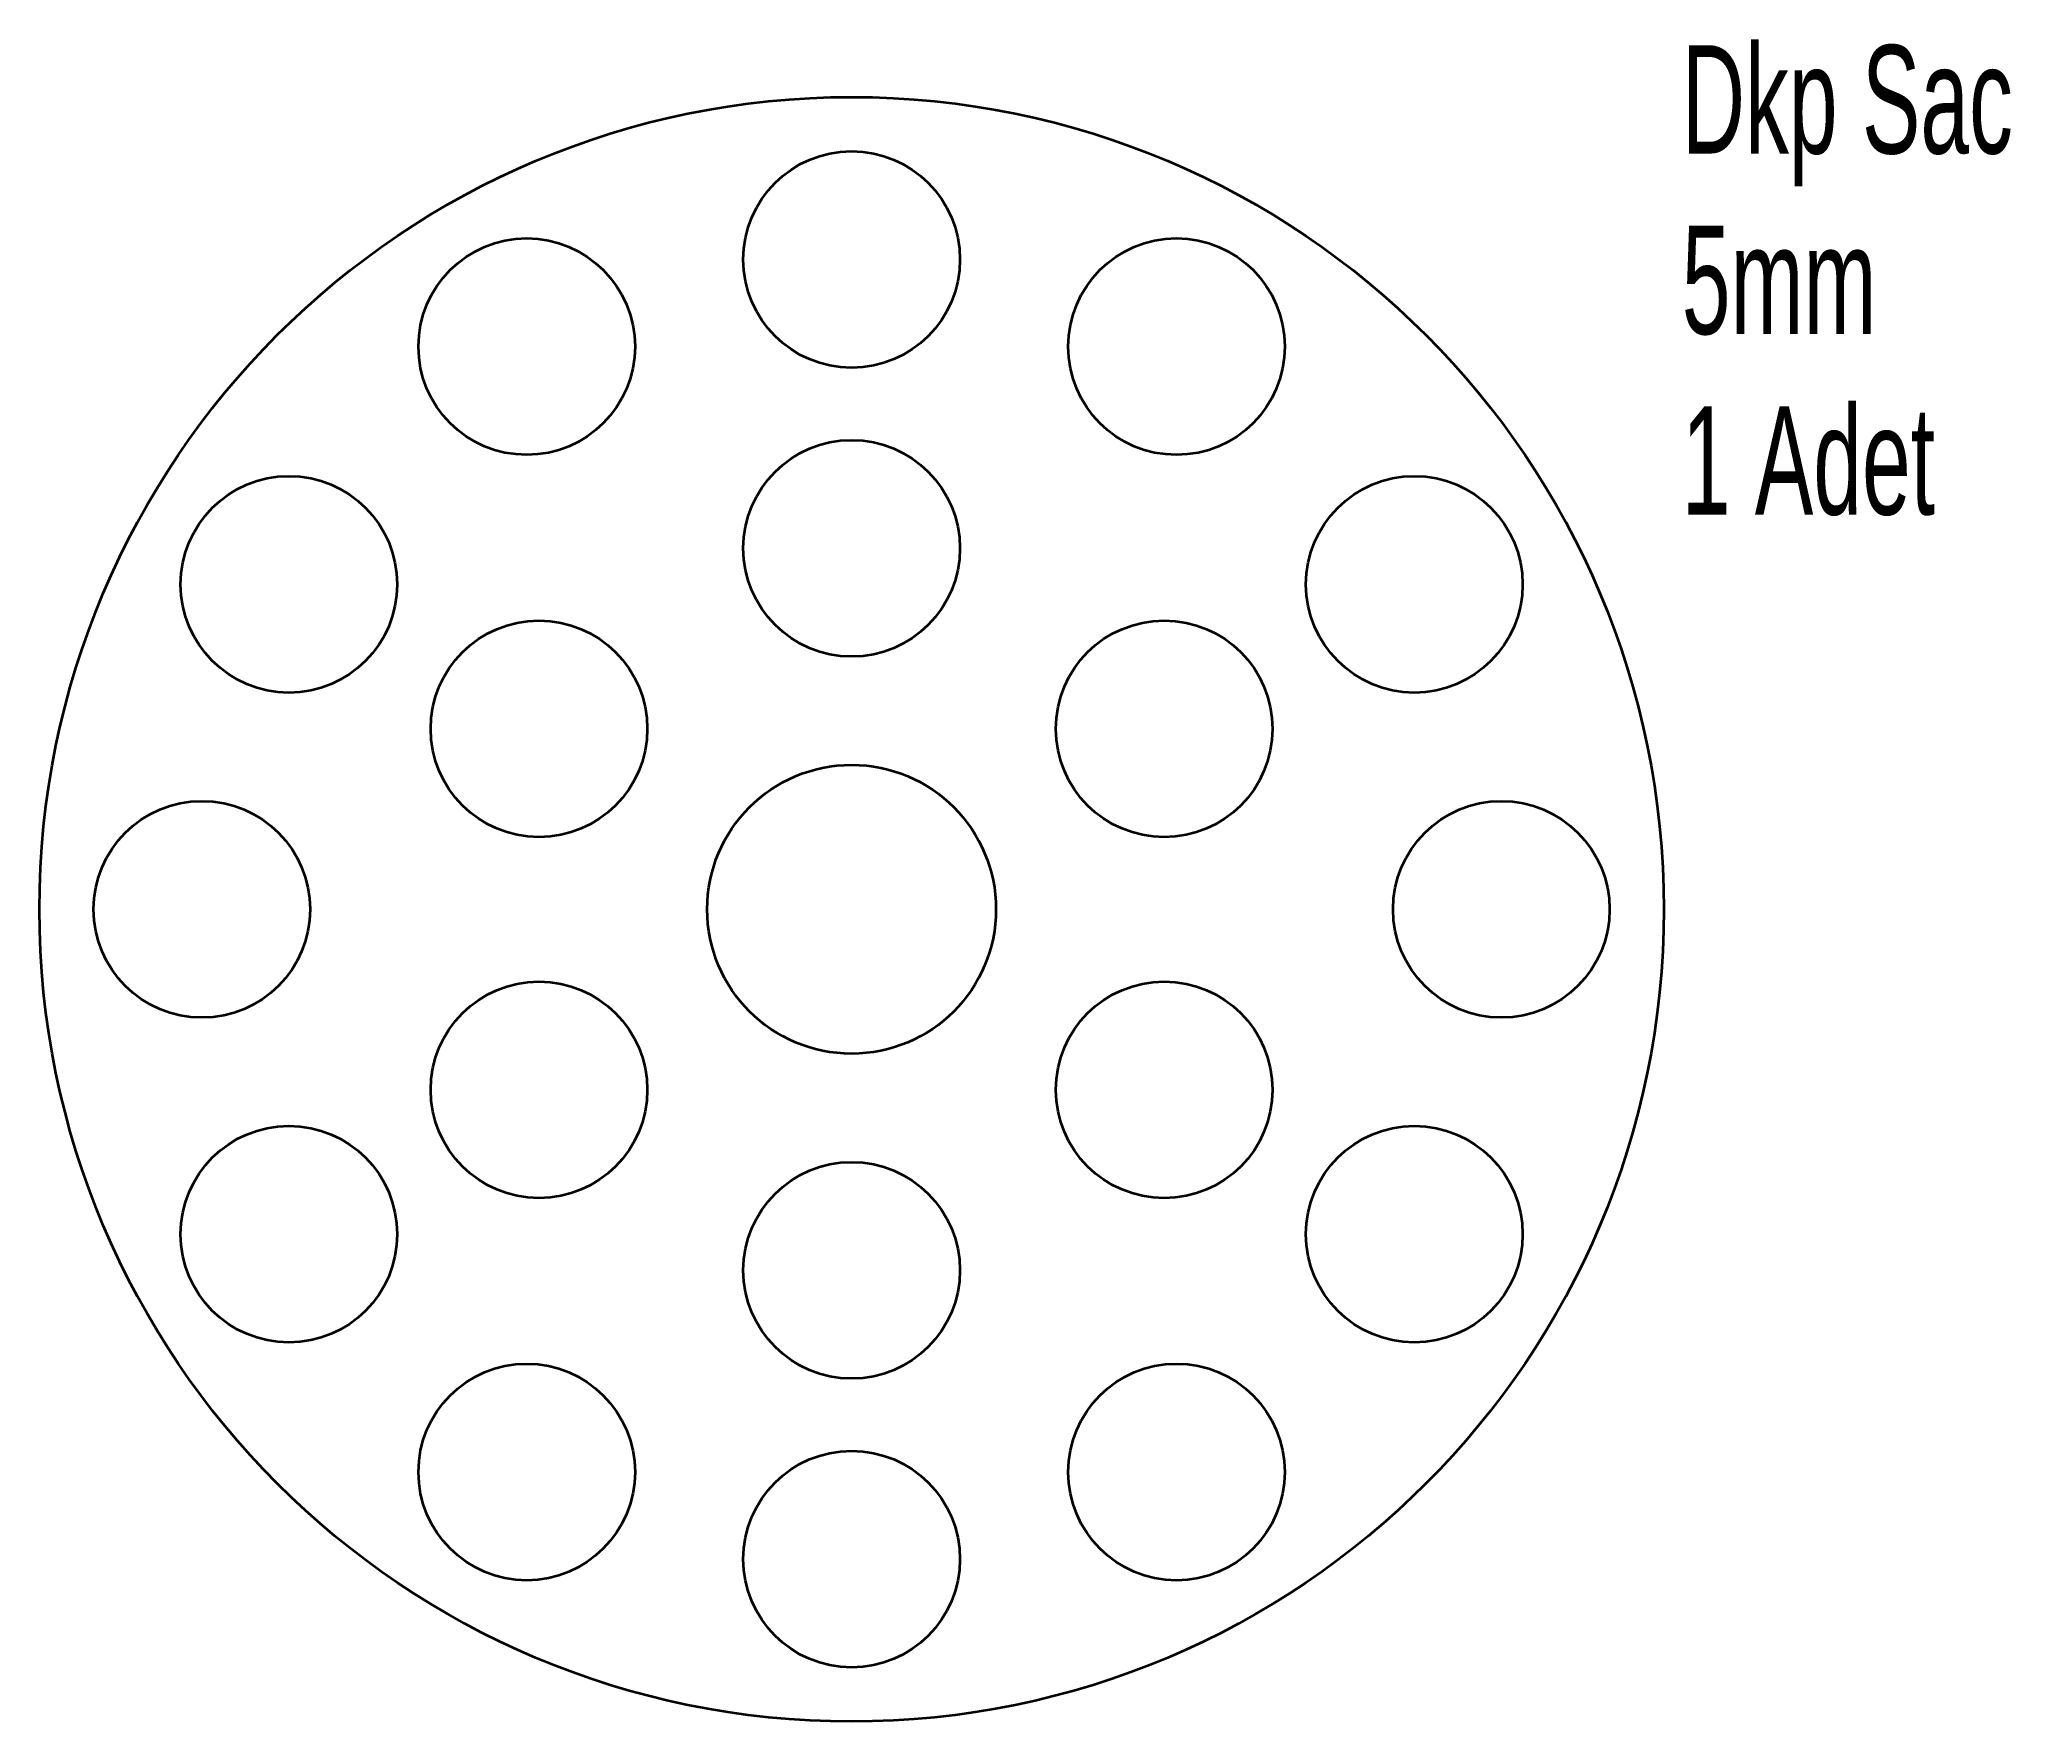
# Model space of a CAD drawing. Header units: millimetres. Extents: x 120.5 to 175.1, y 86.6 to 133.2.
import ezdxf

# ---------------------------------------------------------------- set-up
doc = ezdxf.new("R2010")
doc.units = ezdxf.units.MM
doc.styles.add('SLDTEXTSTYLE0', font='TXT', dxfattribs={"width": 0.605})

msp = doc.modelspace()

# ---------------------------------------------------------------- linework, layer by layer
at = {"color": 7, "linetype": 'Continuous', "lineweight": 35}
for centre, radius in [((142.975, 109.115), 22.5), ((142.975, 127.115), 3), ((133.975, 124.703), 3), ((151.975, 124.703), 3), ((142.975, 119.115), 3), ((127.386, 118.115), 3), ((158.563, 118.115), 3), ((134.314, 114.115), 3), ((151.635, 114.115), 3), ((142.975, 109.115), 4), ((124.975, 109.115), 3), ((160.975, 109.115), 3), ((134.314, 104.115), 3), ((151.635, 104.115), 3), ((127.386, 100.115), 3), ((158.563, 100.115), 3), ((142.975, 99.115), 3), ((133.975, 93.526), 3), ((151.975, 93.526), 3), ((142.975, 91.115), 3)]:
    msp.add_circle(centre, radius, dxfattribs=at)

# ---------------------------------------------------------------- texts
at = {"color": 7, "linetype": 'Continuous', "lineweight": 0, "insert": (165.974, 133.051), "char_height": 3, "attachment_point": 1, "style": 'SLDTEXTSTYLE0'}
msp.add_mtext('Dkp Sac^J5mm^J1 Adet', dxfattribs=at)

doc.saveas('drawing.dxf')
